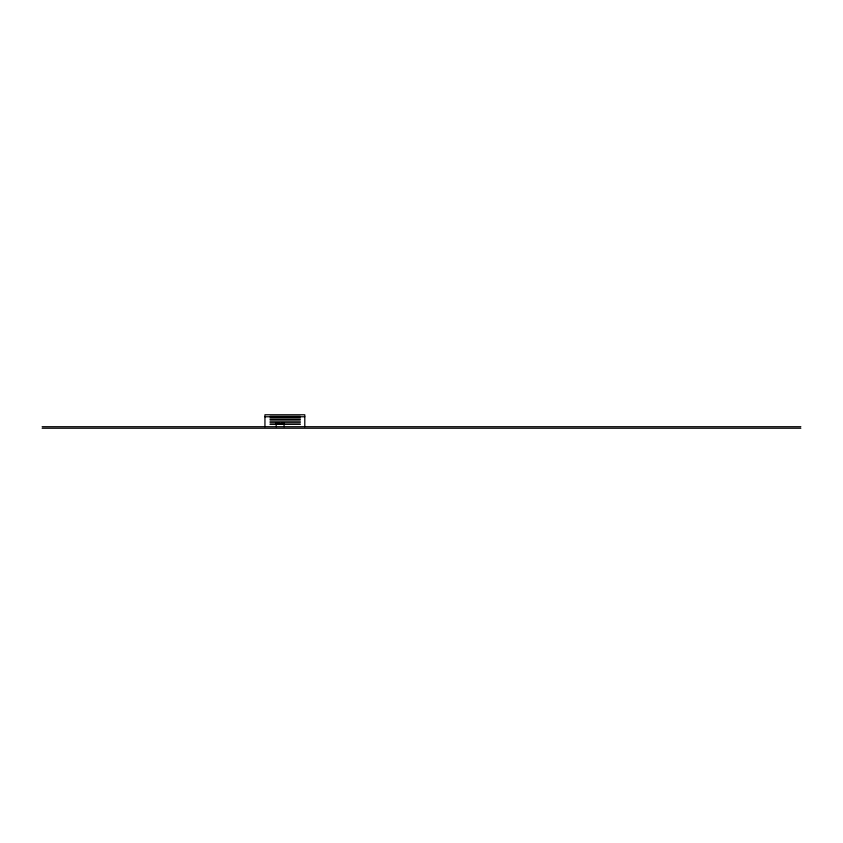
<?xml version="1.0" encoding="UTF-8"?>
<svg xmlns="http://www.w3.org/2000/svg" width="843" height="843" viewBox="0 0 843 843"><rect width="100%" height="100%" fill="white"/><g stroke="black" fill="none" stroke-linecap="round" stroke-linejoin="round"><path stroke-width="1.26" d="M270.002 416.368L300.371 416.368M264.944 416.769L304.797 416.769M270.002 417.959L300.371 417.959M270.002 419.561L300.371 419.561M270.002 421.152L300.371 421.152M270.002 422.743L300.371 422.743M276.188 423.966L284.07 423.966M283.691 424.061L276.578 424.061L276.63 422.68M270.002 424.335L300.371 424.335M42.15 426.727L800.85 426.727M42.15 428.223L800.85 428.223M304.797 426.727L304.797 414.777L264.944 414.777L264.944 426.727M284.07 422.754L284.07 426.727M283.617 422.68L283.585 424.04M281.625 422.754L281.625 424.04M278.622 422.68L278.601 424.04M276.188 422.754L276.188 426.727"/></g></svg>
